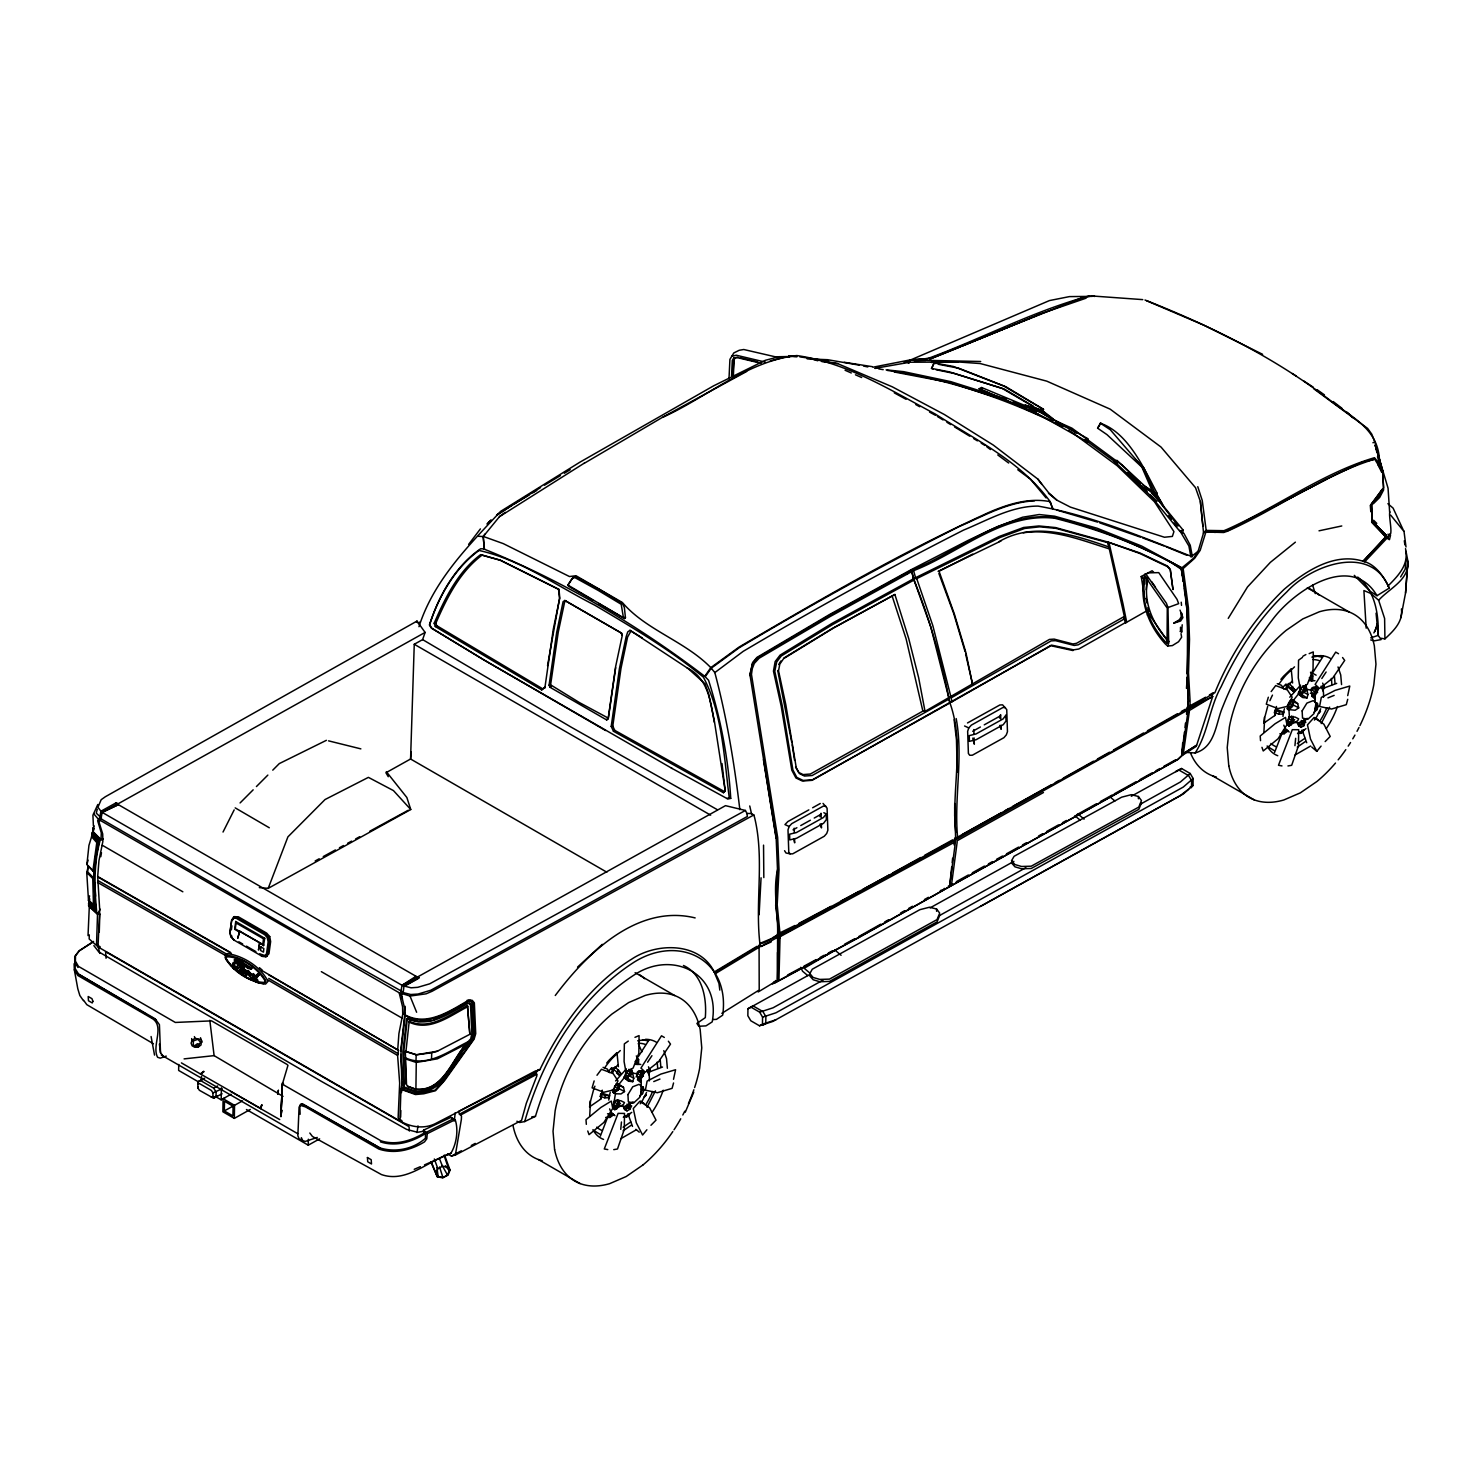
<?xml version="1.0" encoding="UTF-8"?>
<svg xmlns="http://www.w3.org/2000/svg" width="1482" height="1482" viewBox="0 0 1482 1482"><rect width="100%" height="100%" fill="white"/><g stroke="black" fill="none" stroke-linecap="round" stroke-linejoin="round"><path stroke-width="1.5" d="M954.667 816.286L954.723 803.559M93.866 945.59L98.701 951.833L320.946 1081.119L406.679 1129.432L417.609 1132.285L423.055 1131.34L425.464 1133.582L425.445 1138.213C413.571 1149.124 395.249 1152.811 379.781 1147.846L301.976 1104.071M1195.974 746.539L1182.766 755.06L1181.876 754.357L1187.86 712.268L1187.415 707.192L1205.644 697.225M954.482 838.849L1124.653 744.557L1188.453 708.34L1187.415 707.192L1186.934 710.526L1189.342 711.453L1183.321 753.856L1181.876 754.357L1182.673 742.982M1372.443 521.034L1388.06 537.614L1389.708 533.965M87.883 868.044L86.734 872.416L92.755 878.53L93.866 878.196L93.922 871.787L86.901 864.543L88.939 845.407L94.051 828.697M605.601 730.533L483.966 659.972L431.262 627.998L429.41 624.996C438.45 597.116 454.659 568.069 479.019 550.452C520.497 559.622 557.121 586.131 594.782 605.193C632.166 627.294 669.79 649.524 703.394 677.163C722.438 713.305 724.142 758.08 729.274 797.927L726.847 798.465M672.161 768.491L484.762 660.416L431.836 628.312L429.632 624.737C438.524 596.246 455.289 566.143 480.594 548.785L484.373 548.859L483.206 536.41L485.281 533.798M222.041 1093.79L213.538 1098.199L199.385 1090.289L197.773 1087.825L198.106 1081.693L204.108 1078.377M211.296 1097.143L212.908 1096.55L212.963 1092.901L211.389 1090.456L199.477 1083.583L197.81 1084.157M405.179 1006.315L405.105 1015.448C426.909 1027.86 449.454 1011.817 468.053 1001.387L471.443 1001.35L473.406 1003.573L474.611 1033.769L473.388 1039.345L443.377 1081.138L434.967 1090.196L415.571 1093.92L415.59 1092.253L403.864 1088.084L402.863 1051.627L406.587 1018.838L418.054 1021.561L432.003 1020.45M406.031 1084.176L405.142 1057.685C427.001 1068.226 449.009 1050.905 467.793 1041.939L466.978 1043.661C451.899 1059.76 443.322 1092.253 415.905 1089.363L416.275 1062.464L405.623 1058.963L405.271 1051.331L416.701 1054.739L437.672 1051.146M616.994 1052.628L618.383 1066.669M762.748 1025.211L765.768 1023.636L765.861 1016.615L762.934 1011.595L753.134 1005.945L747.947 1008.723L747.854 1015.744L750.8 1020.765L759.488 1025.785L772.844 1021.431L1180.191 795.649L1188.471 789.276M402.511 1081.249L400.937 1089.326L400.01 1118.539L401.437 1121.744C411.755 1127.32 424.297 1128.988 435.097 1123.745L539.93 1069.633C560.789 1026.192 590.132 984.826 631.684 959.15C656.785 942.274 700.375 941.867 714.546 972.618L760.099 945.312C754.746 902.797 764.768 859.634 754.579 817.453L753.801 814.952L751.355 813.544L747.002 813.451M759.488 1025.785L762.47 1024.173L762.563 1017.152L759.673 1012.169L750.985 1007.149L747.947 1008.723M1191.509 787.683L1191.602 780.681L1188.657 775.66L1178.857 769.992L1175.819 771.585L1181.543 768.491L1190.231 773.511L1193.121 778.495L1193.029 785.516L1183.21 794.056L980.491 906.41M1291.193 668.938L1292.582 682.98M1376.074 613.159L1378.186 635.389L1381.131 639.594L1374.425 640.817L1370.739 639.946M1050.349 502.268L1052.702 508.863L1050.164 501.657C1021.45 461.902 975.749 439.821 935.327 414.071C891.182 390.581 847.204 362.682 796.816 355.55C747.169 361.089 707.173 397.176 662.936 417.22M88.031 935.624L89.494 902.186M178.748 1064.465L178.637 1070.43L198.569 1081.934M201.459 1080.359L201.533 1076.34M215.242 1096.402L221.207 1099.848L221.411 1087.788M231.062 1094.253L223.097 1098.718L222.874 1111.778L234.323 1118.391L250.273 1109.462M234.323 1118.391L234.545 1105.331L242.511 1100.867M246.438 1109.536L308.256 1145.178L308.349 1139.213M224.319 1110.926L224.486 1101.274L233.1 1106.239L232.915 1115.89L224.319 1110.926L234.304 1105.442M636.315 1055.925L638.612 1059.63L638.52 1064.317L637.093 1064.335L635.148 1061.316M1188.453 708.34L1187.249 677.015L1186.471 688.389M1188.453 707.433L1189.935 707.507L1190.065 700.782L1188.508 672.921L1189.509 639.446L1188.416 607.713L1183.155 568.588L1141.622 546.043L1096.921 528.166L1054.61 516.199L1039.178 514.532L1022.599 517.218L997.256 526.684L967.913 540.504L911.486 569.514L829.512 614.53L756.857 657.452L752.615 662.602L749.725 675.514M1310.514 672.235L1312.811 675.94L1312.719 680.627L1311.292 680.646L1309.347 677.626M777.531 869.656C772.548 892.127 778.661 914.431 777.513 936.698L778.476 938.106L777.568 979.176L777.531 952.352M777.476 980.306L777.605 933.993L794.926 925.509M89.291 934.864L89.179 938.977L97.997 946.757L100.091 946.553L99.553 947.813L399.603 1120.837L401.844 1120.54L401.437 1121.744M99.553 947.813L98.09 944.627L99.72 910.152L97.682 876.51L98.961 860.616L102.869 841.387L102.703 833.94L98.924 821.769L101.498 818.12L96.293 813.155L97.293 809.098M399.603 1120.837L398.139 1117.65L399.677 1083.12L397.602 1055.425L398.51 1050.349L262.147 970.691M431.54 1059.222L431.707 1052.776L437.171 1051.294L469.85 1034.306L467.423 1005.556C450.046 1014.41 429.836 1030.712 409.236 1021.191L405.957 1051.238M957.65 837.96C953.797 798.131 963.559 758.265 956.186 718.566M1187.026 673.791C1188.731 639.261 1188.583 604.341 1181.487 570.366M99.257 932.03L99.831 914.116L96.812 913.153L88.531 905.335L89.772 898.852M93.199 827.419L92.921 831.476L101.017 839.553L103.166 839.164L101.017 839.553L101.295 832.865L97.627 820.676L99.72 817.675L100.924 811.228L97.942 807.227L101.184 799.687L105.315 796.76L416.998 621.088L425.093 632.425L422.629 639.613L414.256 644.262L410.57 759.006L385.931 772.77L388.284 776.716M400.64 1117.224L400.844 1110.5M401.418 1092.586L402.252 1088.066L401.918 1089.103L415.571 1093.92M415.979 1061.242L416.201 1054.832L405.271 1051.331M75.323 962.744L75.119 968.543L78.657 974.193L146.403 1014.225M913.931 579.795C929.844 619.457 941.57 660.602 949.777 702.524L812.043 780.329L802.392 781.051L795.927 777.976L791.833 770.251L781.181 706.08L773.456 671.124L775.16 661.546L780.069 655.137L831.735 623.533L913.523 578.795L911.523 570.144C957.705 552.415 1001.721 511.012 1054.147 517.385C1099.385 528 1142.585 546.654 1183.155 568.588L1194.677 558.251L1200.179 550.359L1205.903 531.982L1223.669 532.501L1227.429 531.223C1277.095 508.956 1322.741 475.166 1374.666 459.161L1382.576 471.795L1383.614 487.745L1379.334 495.822L1372.054 503.528L1372.165 522.664L1385.985 537.244L1363.107 561.215C1375.537 564.197 1384.058 576.776 1389.208 588.132L1377 595.69L1369.961 591.151L1354.27 575.349M466.997 1003.351L469.405 1003.462L470.498 1005.074L471.85 1033.306L470.72 1038.882C453.455 1055.851 445.526 1093.29 415.516 1091.067L415.59 1089.103L407.383 1086.195L415.905 1089.363M1299.01 726.199L1297.806 722.549L1299.01 726.199L1301.252 727.162L1303.993 725.643L1305.994 718.659L1307.624 718.492L1298.288 722.975L1292.026 721.993L1287.599 724.476L1288.71 725.791L1297.602 720.789L1298.658 718.844L1295.083 717.066L1288.729 716.788M535.762 1070.801L458.605 1111.389L459.439 1114.205L535.91 1073.394L536.947 1075.691L526.314 1103.275L521.571 1120.373L455.363 1155.052L451.436 1156.053L447.49 1154.033M979.139 388.747L1036.585 413.274L1087.584 441.969L1087.714 438.616L1039.716 411.7L981.603 387.524L979.139 388.747L1039.364 414.867M282.284 1084.472L280.932 1116.743L282.432 1082.916L280.95 1114.76L282.265 1110.37M733.294 377.28L734.127 359.626L735.35 357.662L738.129 357.292M778.439 928.788L775.679 905.595L777.531 870.527L776.142 837.534L749.985 674.958L752.652 663.065L757.246 658.027L829.179 615.549L911.523 570.144L913.56 570.681C959.317 553.008 1002.925 511.994 1054.888 518.292C1098.829 529.5 1142.085 545.32 1181.284 568.328L1193.566 558.288L1198.141 551.248L1203.551 532.872L1200.364 501.49L1195.529 487.708L1161.017 447.045L1110.148 409.143L1046.774 381.152L980.232 363.553L958.428 361.978L909.8 362.238L875.269 368.296M728.996 378.762L729.922 359.385L733.831 352.92L739.24 350.271L743.779 349.511L779.551 357.792M731.534 376.113L732.293 360.404L733.664 358.144L736.943 357.551L761.118 363.275M732.793 377.947L733.886 357.403M759.099 914.764L761.063 877.789M641.169 1089.437L641.243 1081.471L639.983 1078.451L642.336 1072.579L641.113 1070.819L638.853 1071.153C632.962 1072.227 642.91 1088.14 640.817 1079.415L644.114 1073.042L641.113 1070.819M1315.238 700.912L1314.182 694.762L1316.535 688.889L1315.312 687.129L1313.033 687.463C1307.161 688.537 1317.109 704.45 1315.016 695.725L1318.313 689.352L1315.312 687.129M1183.044 530.019L1182.821 533.298L1179.82 531.278L1150.347 495.525L1113.908 461.013L1116.983 460.365L1154.015 494.636L1183.044 530.019L1179.82 531.278M92.977 828.067L92.681 832.18L100.331 839.701L102.258 839.479M455.252 1112.723L454.233 1121.04M1381.15 638.279L1384.929 638.89C1393.451 630.924 1403.176 621.847 1401.435 608.954M242.029 962.596L237.064 959.928L235.564 961.503L238.343 962.8L236.027 963.856L234.156 959.799L238.398 960.392L251.384 969.172L247.883 968.413L242.566 964.226L240.529 965.653L243.067 966.616L243.53 969.432L241.529 970.803L242.474 972.396L245.03 970.432L242.696 969.209L242.64 971.525L244.104 971.488L244.4 966.616L242.678 965.282M400.992 1050.96L405.105 1015.448M1146.308 589.799L1147.105 578.906M1180.061 631.406L1181.673 632.036L1182.21 624.774M1400.823 617.772L1405.547 593.004L1407.9 561.233L1405.51 548.673M397.732 1049.534L398.917 1033.584L402.733 1014.299L402.585 1006.852L399.177 992.755L99.22 819.787M1405.547 593.004L1407.9 561.233C1409.475 580.092 1389.208 588.354 1378.649 600.284L1384.614 618.476L1384.929 638.89M92.903 870.712L96.793 842.628L91.643 836.793L92.106 832.476M423.055 1131.34L423.704 1130.099L427.242 1133.674L426.816 1138.769L424.5 1141.881C410.885 1150.254 394.416 1154.274 378.873 1149.069L305.477 1106.906L300.29 1105.35L299.068 1107.11L297.863 1135.842L299.123 1138.898L301.772 1139.751M94.626 872.917L95.608 861.672M402.437 998.924L401.289 994.83L403.234 992.125L319.871 945.405L100.998 818.824L102.165 812.358L115.948 804.689L118.356 804.652L415.997 976.286L417.442 979.046L404.253 986.308L402.03 985.289L102.165 812.358L118.356 804.652L102.165 812.358M400.881 991.754L402.03 985.289L415.997 976.286L417.442 979.046L419.128 977.638L418.146 976.657L725.495 805.652L745.39 810.45L746.52 812.599L747.447 816.434L430.762 990.254L418.017 994.052L410.773 994.515L402.882 992.495L401.085 993.514L404.456 1007.686L404.178 1014.373C426.464 1027.248 449.509 1011.169 468.516 1000.313L472.202 1000.313L474.351 1002.832L475.722 1033.676L474.147 1039.067L444.804 1080.322L435.541 1090.696L423.833 1093.772L415.516 1094.531L400.937 1089.326L402.252 1088.066M620.736 1129.358L621.458 1122.004M1294.935 745.668L1295.657 738.314M411.255 752.115L410.57 759.006L606.823 872.194M1406.177 559.474L1405.195 569.199L1400.62 576.924M589.669 1106.517L590.262 1100.922M1263.868 722.827L1264.442 717.232M951.685 867.1L949.795 884.902L955.408 842.109L954.927 837.978M952.166 862.654L952.63 858.208M954.056 844.851L954.538 840.405L1186.934 710.526M1184.451 732.034L1181.876 754.357L1196.659 745.205L1212.721 696.429L1187.026 709.711L1186.508 714.176M1184.97 727.569L1185.489 723.105M544.839 688.111L553.268 629.313L559.788 597.95L558.992 589.466L499.953 560.011L480.631 554.639C458.142 571.478 445.082 597.95 434.189 623.237L435.319 626.553L541.708 689.89L545.154 687.074L541.708 689.89M239.676 931.122L237.805 938.106L239.676 931.122L262.499 944.312M611.214 726.402L619.439 668.53L626.089 636.945L627.72 631.943L629.98 630.313L688.056 668.512L704.876 683.665L708.655 694.039L714.435 721.438L725.235 791.055L723.42 792.703L613.455 731.256L611.214 726.402L612.788 726.087L620.995 668.363L627.59 637.056L630.999 630.98L642.169 637.853M615.66 667.697L608.361 718.159L606.731 719.974L550.044 687.296L549.081 685.166L556.695 632.351L563.104 601.673L564.827 600.469L621.625 633.203L622.366 635.352M608.083 719.178L615.678 666.363L622.199 635.741L621.143 632.944M608.361 718.159L579.462 702.598L550.6 684.851L558.251 632.184L564.623 602.062L565.939 601.081L621.625 633.203M1141.473 802.873L1138.787 809.357L1031.25 868.471L1021.58 868.767L1014.966 866.84L1011.558 862.969L1011.965 860.69M238.602 931.585L234.693 929.27L235.731 921.471L264.722 938.273L263.518 938.791L236.064 922.971L235.731 921.471M259.461 943.608L258.479 950.036L259.813 942.737L259.461 943.608L263.833 945.108L235.268 928.918L236.064 922.971M262.722 944.756L263.518 938.791M263.463 945.868L264.722 938.273M401.289 994.83L403.234 992.125L403.993 986.012L419.128 977.638L415.905 977.657L402.03 985.289M951.481 885.087L957.187 841.98M231.377 929.862L231.933 925.824M671.365 768.047L727.866 799.02L730.737 798.372C728.366 758.932 720.604 718.214 708.544 680.238L704.784 676.329C637.334 624.867 563.104 580.87 484.318 549.192L484.373 548.859M455.363 1155.052L461.365 1119.447L461.513 1115.983L459.439 1114.205M407.346 1018.616L403.845 1051.22L403.864 1088.084M939.718 915.394L937.05 921.878L829.512 981.399L819.824 981.751L813.173 979.75L809.802 975.971M416.998 1132.6L417.998 1125.875M547.543 665.714L559.511 598.543L558.51 589.114M725.235 791.055L721.993 763.563M1188.805 707.284L1189.342 711.453M614.697 1092.753L618.92 1088.548L619.402 1085.584L618.198 1083.768L623.514 1087.38L624.496 1091.567L620.977 1093.938L615.438 1093.753L612.788 1092.049L615.438 1093.753L613.159 1107.536L614.511 1109.481L623.403 1104.479L624.478 1102.534L620.884 1100.756L614.53 1100.478M1293.545 700.189L1297.713 703.691L1298.695 707.877L1295.175 710.248L1287.784 709.489L1286.987 708.359L1288.877 709.063L1291.341 707.674L1293.119 704.858L1293.601 701.894L1292.378 700.078L1290.118 700.412L1293.545 700.189L1298.621 693.761L1301.678 687.555L1300.436 687.111M1203.384 533.057L1206.181 530.408L1223.91 530.686L1227.485 529.204C1276.762 507.252 1323.018 472.851 1374.499 457.697L1378.853 463.051L1382.539 470.498L1381.539 471.869L1377.815 464.496M100.795 856.707L101.48 852.687M1187.804 705.062L1188.583 700.801M604.804 1097.81L605.23 1095.494L600.729 1093.994L600.266 1096.495L604.804 1097.81L609.176 1097.754L609.565 1095.735L602.34 1093.271L600.729 1093.994M1279.003 714.12L1279.429 711.805L1274.928 710.304L1274.446 712.805L1279.003 714.12L1283.375 714.065L1283.745 712.045L1276.539 709.582L1274.928 710.304M673.513 1079.304L675.588 1069.726L660.879 1074.079L647.115 1081.1L645.392 1090.178L657.378 1092.716L672.087 1088.362L673.55 1082.972M1347.712 695.614L1349.787 686.036L1335.078 690.39L1321.314 697.411L1319.591 706.488L1331.558 709.026L1346.286 704.672L1347.731 699.282M600.525 1099.311L602.248 1090.178M1274.724 715.621L1276.447 706.488M242.678 967.876L243.678 966.746L242.085 965.523L236.398 969.154L233.6 967.042L232.526 963.708L233.563 962.3L234.971 962.8L234.1 965.356L236.675 967.042L241.307 963.596L236.712 960.429L238.806 962.985L235.286 962.17L234.86 959.299L236.712 958.854L252.199 968.431L248.587 967.931L243.511 963.745L241.288 965.023L242.363 966.005M95.997 857.17L99.275 840.961L93.422 834.366M100.331 839.701C93.514 863.654 94.44 888.644 96.812 913.153M1314.775 687.889L1316.201 690.038L1315.571 692.983L1311.774 695.54L1315.571 692.983L1314.775 687.889L1311.866 689.519L1315.571 692.983L1310.347 693.335M646.893 1129.784L642.595 1135.027L636.297 1122.763L633.277 1108.555L639.816 1101.256L649.653 1107.851L656.007 1120.133L650.95 1125.264M1321.092 746.094L1316.794 751.337L1311.755 747.021M617.605 1084.509L619.031 1086.658L618.365 1089.641L614.567 1092.141L613.122 1089.974L618.365 1089.641L617.605 1084.509L614.641 1086.158L613.585 1093.179M618.828 1102.219L617.309 1106.035L614.382 1107.665L612.955 1105.498L614.474 1101.645L617.383 1100.014L618.828 1102.219L617.309 1106.035M624.756 1075.784L629.98 1075.432L629.22 1070.3L630.665 1072.468L629.98 1075.432L626.182 1077.933L624.756 1075.784L626.275 1071.968L629.98 1075.432L626.182 1077.933M641.15 1092.234L641.836 1089.27M1203.551 532.872L1206.181 530.408L1202.254 500.508L1197.771 486.689M1293.23 702.968L1292.563 705.951L1288.766 708.452L1287.321 706.284L1288.84 702.468L1291.804 700.819L1293.23 702.968L1291.711 706.784M1293.026 718.529L1291.489 722.345L1288.58 723.976L1287.154 721.808L1288.673 717.955L1291.582 716.325L1293.026 718.529L1291.489 722.345M1298.936 692.094L1304.179 691.742L1303.419 686.611L1304.845 688.778L1304.179 691.742L1300.381 694.243L1298.936 692.094L1300.455 688.278L1304.179 691.742L1300.381 694.243M1302.9 723.587L1304.419 719.77L1302.9 723.587L1299.936 725.235L1298.51 723.086L1303.734 722.734L1301.252 720.437M1315.349 708.544L1316.035 705.58M88.457 903.594L95.626 910.318L96.311 909.374L89.717 903.186L89.605 901.112L94.589 905.817L88.494 900.556L89.587 895.85M626.238 1070.801L627.497 1071.245L624.422 1077.451L619.346 1083.879L615.919 1084.102M1390.542 535.298L1389.449 539.67L1386.948 538.225L1364.737 561.808C1335.504 551.36 1305.549 570.959 1284.134 589.336C1253.994 618.272 1230.69 654.044 1214.907 692.65L1189.935 707.507M770.473 939.051L760.322 943.219L760.729 946.572L954.538 840.405L954.834 842.054L778.05 937.773L780.014 937.958L778.958 979.472L758.154 991.977M197.773 1087.825L198.032 1086.788M1267.703 706.358L1264.702 717.603L1263.905 732.145M86.901 864.543L88.068 860.134M1145.438 577.017C1139.917 600.988 1149.31 623.959 1165.334 641.743L1167.038 643.244L1169.02 641.521L1167.594 640.261C1152.144 622.977 1142.603 600.951 1147.976 577.647L1145.438 577.017L1167.279 608.194L1167.038 643.244M632.758 1081.693L633.777 1078.248L632.036 1070.43L628.701 1069.411L630.517 1070.208L630.962 1072.764L627.423 1078.136L625.2 1078.544L623.978 1076.692L628.701 1081.193L632.758 1081.693L627.423 1078.136M1306.957 698.003L1307.958 694.558L1306.216 686.74L1302.9 685.721L1304.697 686.518L1305.16 689.074L1301.622 694.447L1299.399 694.854L1298.176 693.002L1302.9 697.503L1306.957 698.003L1301.622 694.447M93.607 941.422L79.583 950.499L75.508 955.779L75.397 961.114L78.453 966.375L175.321 1022.45L211.556 1020.876L286.934 1064.354L287.953 1065.354L282.969 1082.138L283.673 1084.935L380.911 1140.788C396.12 1145.79 411.885 1140.529 425.019 1132.526M1374.926 631.499L1377.186 623.885M1167.668 646.022L1168.705 643.373L1167.983 607.564L1178.672 603.656L1177.041 599.358L1158.757 572.626L1149.087 572.849L1144.715 574.405C1138.787 599.895 1148.124 625.108 1165.445 644.077L1167.668 646.022L1172.373 645.596L1178.561 641.743L1181.636 637.204L1181.024 633.648M100.146 909.207L97.516 914.338L96.571 943.552L97.997 946.757M906.558 574.108L911.523 570.144L913.171 577.684L915.58 577.702L999.164 536.503L1023.599 527.481L1038.919 525.962L1055.462 527.555L1107.776 542.023L1125.764 622.773L1145.586 611.529M247.068 973.137L247.364 971.34L245.512 972.359M248.031 972.192C242.196 976.101 247.92 977.249 247.346 973.026M93.403 825.882L92.921 815.248L97.812 804.504M819.898 816.675L821.009 813.266L821.158 817.453M999.498 718.085L1000.628 714.676L1000.776 718.863M237.509 969.265C228.561 970.877 234.656 957.316 233.767 966.523C240.584 968.543 234.526 963.041 240.936 963.911M201.089 1074.061L203.923 1071.56L200.459 1073.968L181.434 1062.89M600.358 1136.12L607.49 1117.632M825.77 806.134L823.251 806.152L791.684 823.696L789.146 826.511L787.998 829.864L788.776 852.002L790.091 853.854L792.703 853.836L824.27 836.256L826.715 833.477L827.864 830.235L827.086 808.153L823.029 803.411M1005.426 707.562L1002.906 707.525L971.34 725.124L968.802 727.94L967.653 731.293L968.394 753.449L969.691 755.264L972.359 755.209L1003.925 737.684L1006.315 734.887L1007.464 731.7L1006.741 709.582L1002.592 704.839L999.868 704.969L967.505 722.957M1274.557 752.43L1282.578 731.941M516.885 1121.244L519.737 1122.504L524.721 1121.559C542.468 1058.796 578.499 997.868 634.259 962.059C679.275 933.993 730.422 959.725 722.697 1015.17L716.436 1019.375L712.823 1019.56M1211.961 695.836L1213.128 692.742L1209.386 694.984M202.071 1042.198L201.07 1039.549L194.939 1038.326L192.141 1040.29L191.085 1043.143L192.104 1045.81L194.809 1047.292L198.255 1046.977L200.996 1045.032L201.533 1040.42M268.205 888.348L287.916 836.867L325.04 799.539L368.407 777.365L393.452 790.591L410.755 809.524L268.205 888.348L259.331 887.607M203.627 1071.282L200.459 1073.968L260.443 1108.295L261.814 1104.831L260.702 1108.703L279.728 1119.577M416.535 622.31L416.998 621.088M643.244 1087.14L641.725 1086.936L640.891 1092.642L642.54 1093.605L643.929 1090.141L643.244 1087.14L640.946 1086.158M1317.442 703.45L1315.923 703.246L1315.09 708.952L1316.738 709.915L1318.128 706.451L1317.442 703.45L1315.145 702.468M524.721 1121.559L535.465 1116.335C552.026 1060.427 584.797 1006.723 634.574 974.693C673.05 949.573 721.067 973.73 712.212 1021.876L705.951 1025.877L698.763 1026.266L696.91 1023.414L705.302 1017.634C706.895 998.498 702.727 974.23 683.443 965.486M1314.682 693.909L1316.201 690.038M617.512 1090.474L619.031 1086.658M629.128 1076.284L630.665 1072.468M636.149 1077.025L637.668 1073.209L640.576 1071.579L642.002 1073.728L641.373 1076.673L637.575 1079.229L641.373 1076.673L640.576 1071.579M628.701 1107.276L630.221 1103.46L628.701 1107.276L625.737 1108.925L624.311 1106.776L629.535 1106.424L629.035 1103.016M1303.326 692.594L1304.845 688.778M447.249 1167.131L442.488 1166.26L437.857 1168.705L436.116 1172.984L438.153 1176.597L442.914 1177.505L447.508 1175.041L449.305 1170.799L444.026 1155.33M907.614 362.497L908.855 362.942L910.67 360.015L930.9 358.199L1081.897 297.789L1091.919 295.955L1142.752 299.623M444.619 1155.256L450.065 1170.169L448.027 1175.115L442.766 1177.819L437.338 1176.856L430.854 1161.981M614.511 1109.481L613.4 1108.166L617.827 1105.683L618.754 1099.922M1292.026 721.993L1292.952 716.232M1043.532 409.384L1042.606 411.607L1040.716 410.922L1002.184 388.395L949.703 371.945L931.474 368.388L934.142 362.923L953.389 366.462L1003.61 385.968L1043.532 409.384L1005.87 386.728L958.835 368.24L938.347 364.294M685.258 1112.222L693.761 1092.178M931.845 368.296L934.142 362.923M655.452 1090.863L647.004 1107.276M1329.65 707.173L1321.203 723.587M239.047 970.691L242.288 967.765L239.047 970.691L242.992 974.063L244.808 973.266L242.548 972.97M542.431 688.667L436.671 625.626L435.838 623.218C446.675 598.135 459.735 571.904 482.002 555.157L500.471 560.344L558.992 589.466M418.961 626.701C433.8 580.333 468.423 545.765 500.583 511.401L579.795 462.254L713.509 385.894L765.286 360.311L779.05 356.717L795.408 356.402M1040.716 410.922L1041.679 408.773M94.255 825.974L92.217 833.903L98.609 841.239L95.274 857.67L93.903 873.472L95.626 910.318M648.56 1073.079L650.098 1069.763L648.894 1074.709L646.912 1069.8M1322.759 689.389L1324.297 686.073L1323.093 691.02L1321.11 686.11M1373.87 632.925L1377.426 625.404M723.42 792.703L725.383 790.184M417.239 978.509L418.146 976.657M223.022 832.05L234.175 809.894M646.523 1092.512L642.632 1100.2A28.529 16.45 -60 0 1 640.224 1103.775M1107.776 542.023L1139.862 553.49L1167.649 566.735L1170.335 569.829L1172.984 589.577L1170.206 569.236L1167.39 566.013L1139.917 552.953L1107.776 542.023L1109.184 547.043L1108.406 548.599C1080.934 539.985 1052.516 528.555 1023.228 532.779M1387.893 503.676L1393.117 508.141L1403.843 531.297L1390.709 515.162M1320.703 708.822L1316.831 716.51A28.547 16.45 -60 0 1 1314.423 720.085M535.91 1073.394L537.781 1069.726L539.93 1069.633M1382.039 489.319C1371.461 505.547 1362.736 514.606 1381.483 490.635M606.731 719.974L607.398 718.659M1153.793 494.618L1154.849 492.617L1142.307 466.923L1110.296 429.743L1100.348 423.204L1097.606 428.187L1106.961 434.615L1141.862 467.089L1153.793 494.618L1156.182 495.433L1157.238 493.45C1144.085 468.738 1128.469 432.911 1100.348 423.204M567.921 585.094L572.089 578.684L574.794 577.535L598.228 590.429L621.217 604.304L623.44 617.79L567.921 585.094L572.756 577.758L575.831 576.535L599.488 589.466L622.514 603.47L624.367 607.509L625.441 617.679L624.552 618.568L598.691 603.47M1100.978 423.148L1097.606 428.187M629.794 1109.333L631.665 1105.943L630.146 1105.276L625.812 1109.573L624.015 1108.758L623.607 1106.239L624.811 1109.888L627.053 1110.852L629.794 1109.333L628.275 1108.184M261.814 1104.831L260.702 1108.703L230.581 1091.382M638.334 1056.629L649.023 1039.919M1312.533 672.939L1323.222 656.23M626.553 1117.187L629.869 1113.482L628.405 1116.168L623.329 1117.224L625.293 1116.168M1300.751 733.497L1304.067 729.792L1302.585 732.478L1297.528 733.534L1299.492 732.478M778.717 664.529L780.866 660.991M1228.245 618.365L1247.492 586.965L1270.37 562.345L1295.379 542.153M615.586 1080.915L626.367 1068.911M1289.785 697.225L1300.566 685.221M233.674 916.932L231.6 920.211L229.932 932.326L230.821 936.568L233.971 940.07L262.295 956.409L265.926 956.816L268.964 953.723L270.632 941.607L269.724 936.568L266.667 933.123L238.324 916.784L233.674 916.932L237.157 917.228L265.5 933.567L268.501 937.032L269.483 942.052L267.797 954.167L265.926 956.816M232.767 919.766L234.878 916.469M1298.213 725.068L1300.01 725.884L1304.345 721.586L1305.864 722.271M647.615 1062.205L651.932 1055.703M1321.814 678.515L1326.131 672.013M424.482 1164.908L450.88 1153.311C456.567 1143.937 458.605 1129.821 455.178 1119.688L450.954 1117.354L423.704 1130.099M256.108 976.23L248.772 973.433L250.328 975.508L253.348 973.6L256.034 976.249L257.738 974.007L259.109 974.786L255.756 979.028L257.942 980.25L256.442 981.603L251.959 979.232L248.179 974.582M100.998 818.824L99.553 820.824L99.794 818.972L97.923 818.675L93.57 813.581M1373.295 503.787L1379.668 497.47L1383.595 489.986L1382.817 472.054L1375.259 445.267L1376.722 451.714M1193.121 778.495L1183.303 787.053L775.938 1012.799L762.563 1017.152M704.784 676.329L710.804 667.641L738.981 647.134C820.954 598.987 903.464 551.137 990.124 511.864C1009.057 503.843 1029.471 497.563 1050.164 501.657L1050.33 503.009M445.23 1076.525L449.139 1071.097M456.956 1060.26L460.865 1054.851M464.774 1049.423L469.979 1042.198M467.793 1041.939C452.177 1058.222 443.674 1091.975 415.59 1089.103M1190.231 773.511L1180.376 782.014L1140.232 804.281M255.404 976.712L257.738 974.007M705.451 676.348L711.341 668.123L739.203 647.745C811.21 604.73 884.569 564.012 959.539 526.388C983.696 516.014 1007.575 502.065 1034.436 500.86M245.345 971.155C251.143 968.709 248.865 975.378 251.143 974.137C251.255 972.192 241.177 968.061 246.049 970.654M796.538 355.921L796.89 356.866L788.72 355.68L789.202 356.903M826.215 813.877L823.473 817.471L796.353 832.588L789.591 834.199L789.776 839.905L796.538 838.293L823.622 823.214L826.363 819.546L826.215 813.877L823.844 812.71M468.608 544.413L480.409 528.889M418.35 623.57L419.443 622.144M639.502 1079.878L642.169 1076.451M1313.7 696.188L1316.349 692.761M1186.6 752.448L1195.159 752.967C1208.089 733.182 1209.405 707.34 1221.242 686.518C1237.451 651.524 1258.7 618.587 1286.802 591.929C1311.348 564.716 1371.406 543.134 1389.208 588.132M252.977 978.954C263.518 979.602 251.014 983.363 259.109 974.786M555.268 995.496C587.02 953.13 637.445 903.779 695.151 917.914M614.993 1109.833L620.476 1103.256M1289.192 726.143L1294.675 719.567M117.745 803.429L116.041 802.855L115.8 805.097L425.093 632.425M242.27 967.783L240.603 966.746L236.805 969.747M614.734 1086.973L617.049 1084.287M1291.23 700.597L1287.562 706.747L1287.784 709.489M93.477 905.224L92.755 878.53M611.306 1072.227L617.809 1064.947M1285.505 688.537L1292.008 681.257M1287.691 686.907L1289.136 683.443L1287.691 686.907L1293.73 691.649L1295.212 690.038L1289.136 683.443M1387.837 586.168C1397.044 576.868 1408.585 565.568 1405.714 551.137M618.513 1070.226L621.014 1073.728L619.532 1075.339L616.845 1072.042L618.513 1070.226L614.937 1067.133L613.492 1070.597L614.937 1067.133M1293.73 691.649L1291.044 688.352L1292.712 686.537M1389.653 512.327L1388.06 488.208L1375.259 445.267M1363.014 561.4L1385.8 536.614L1371.591 521.923M608.472 1071.171L611.436 1068.114L615.086 1067.837M1282.671 687.481L1285.635 684.425L1289.284 684.147M940.348 890.589L946.331 888.496L1177.875 759.506L1181.784 755.487M240.084 802.948L253.163 789.832M256.423 786.553L267.853 775.086M272.762 770.158L279.283 763.601L326.392 740.315M244.104 973.748L246.216 971.877M486.93 523.98L490.801 520.163M616.679 1052.868L609.435 1059.852A48.832 28.158 -60 0 0 606.712 1063.057M620.31 1050.553L612.029 1058.518A55.612 32.067 -60 0 0 604.526 1068.077M1290.878 669.179L1283.616 676.163A48.832 28.158 -60 0 0 1280.911 679.367M1294.508 666.863L1286.228 674.829A55.742 32.141 -60 0 0 1278.762 684.425M1198.141 551.248L1190.898 556.936L1188.897 546.006L1179.635 530.371M577.554 967.098L602.285 944.33M488.412 522.683L491.209 520.163M1187.86 711.416L1212.721 696.429M772.474 983.992L858.615 937.384L1178.227 759.099L1182.766 755.06M639.798 1096.032L642.54 1093.605M1313.997 712.342L1316.738 709.915M642.762 1071.097L640.002 1071.356L637.093 1073.839L630.962 1072.764M1316.961 687.407L1314.201 687.667L1311.274 690.149L1305.16 689.074M776.179 980.343L773.419 982.677L777.494 980.473M589.484 1106.906L601.21 1098.773M1263.683 723.216L1275.409 715.084M739.851 809.709C734.387 763.563 726.791 717.529 714.824 672.587L743.242 651.32C815.359 608.565 888.811 568.051 963.578 530.093C987.623 520.256 1011.372 505.992 1038.104 506.103C1091.419 515.514 1142.085 537.003 1192.362 556.769L1190.25 545.246L1183.84 533.224M908.855 362.942L910.67 360.015L980.695 361.497M499.397 516.718L584.408 463.069M613.455 731.256L614.715 730.33L724.05 791.369M505.232 512.346L499.712 516.366L483.206 536.577L478.408 536.262M550.044 687.296L551.36 686.333M497.118 515.106L511.753 505.436M605.693 1117.447L609.954 1117.428L613.733 1114.742L607.527 1113.779M1279.892 733.757L1284.134 733.738L1287.932 731.052L1283.468 730.107M496.6 514.976L540.578 487.559M628.294 1041.068L624.348 1043.865L624.089 1061.557L625.978 1072.079L633.129 1068.059L638.835 1053.294L639.075 1035.603L634.963 1037.326M1302.493 657.378L1298.547 660.175L1298.288 677.867L1300.177 688.389L1307.328 684.369L1313.033 669.605L1313.274 651.913L1309.162 653.636M253.348 975.841C249.291 978.583 256.905 978.954 253.348 975.841C251.014 978.824 257.294 977.898 254.219 975.434M1087.714 438.616L1085.065 440.487L1087.584 441.969M623.125 1127.228L630.721 1121.985M623.088 1130.84L631.388 1125.097M636.426 1129.71L620.791 1138.713M1297.324 743.538L1304.901 738.295M1297.287 747.15L1305.568 741.408M1310.625 746.02L1294.99 755.023M642.762 1165.111L626.164 1176.541L609.621 1183.673A105.481 60.836 -60 0 1 554.62 1149.569M250.532 976.582L250.291 975.878M435.319 626.553L436.671 625.626M409.495 1022.284L409.236 1021.191L409.495 1022.284C430.113 1031.88 450.38 1015.541 467.775 1006.686M614.567 1092.141L618.365 1089.641L614.641 1086.158M614.382 1107.665L618.142 1105.183L617.383 1100.014M625.737 1108.925L629.535 1106.424L627.071 1104.109M1288.766 708.452L1292.563 705.951L1291.804 700.819M1288.58 723.976L1292.341 721.493L1291.582 716.325M1299.936 725.235L1303.734 722.734M612.77 1113.834L608.843 1116.372L609.954 1117.428M1286.969 730.144L1283.042 732.682L1284.134 733.738M1183.321 753.856L1196.659 745.205M596.987 1075.265L601.47 1069.263L613.178 1073.653L617.994 1080.915L613.418 1089.974L603.767 1092.271L592.096 1087.862L594.152 1080.915M1271.167 691.575L1275.669 685.573L1287.376 689.964L1292.174 697.225L1287.617 706.284L1277.966 708.581L1266.295 704.172L1268.333 697.225M93.162 941.941L78.861 951.129L74.73 956.52L74.748 962.133L77.99 967.468M783.867 658.045L832.162 628.535L894.887 594.486L908.725 638.575L918.655 677.737L925.027 711.36L922.878 711.138L810.376 774.012L803.114 774.586L798.557 772.344L795.593 766.972M1180.024 610.121L1182.932 617.549L1180.598 621.032L1173.855 623.125L1179.394 619.772L1181.247 616.753L1180.987 613.344M772.215 937.995L777.42 934.864M544.524 485.188L560.344 475.648M564.309 473.258L570.237 469.683M760.099 945.312L759.025 945.127L759.08 947.276L714.972 973.878L718.974 983.437L719.807 990.087M513.439 504.38L528.907 495.118M532.779 492.802L536.651 490.486M714.194 972.025L757.061 946.294M721.845 1013.336L759.21 989.976L759.08 947.276M584.13 463.384L663.158 416.924L746.669 371.463M639.983 1078.451L637.482 1079.915L641.169 1082.582M955.779 832.254C951.166 789.054 965.134 744.575 949.777 702.524L951.963 701.82L951.166 697.874L1051.164 640.891L1055.517 640.669L1074.191 645.448L1078.155 644.837L1125.338 618.383M951.963 701.82L1051.423 645.096L1073.598 649.857L1078.766 649.023L1125.912 622.31M925.027 711.36L1049.423 639.427L1054.147 639.113L1072.857 643.966L1076.469 643.336L1123.615 616.864L1125.764 622.773L1126.635 621.903L1122.967 603.693L1109.11 543.116M1143.474 733.016L1113.501 749.966M1147.457 730.756L1177.356 713.768M1181.339 711.508L1185.341 709.248M858.838 936.513L880.716 924.194M884.68 921.952L888.663 919.711M900.593 912.986L904.557 910.745M908.54 908.503L912.504 906.262M924.435 899.555L928.417 897.314M1108.221 542.801L1055.962 528.352L1039.716 526.832L1024.673 528.463L1000.22 537.429L916.728 578.628L913.171 577.684L930.733 626.793L949.11 699.022L812.155 775.512L804.485 776.049L799.483 773.623L796.26 767.75L785.793 704.58L778.532 670.772L779.81 664.121L783.607 658.638L833.958 627.775L894.887 594.486M1051.275 784.83L1013.003 806.227M1055.295 782.589L1059.315 780.329M1063.316 778.087L1093.42 761.211M1097.44 758.951L1109.481 752.208M956.853 840.924L1043.476 792.518M1302.9 656.248L1305.883 654.562M1195.159 752.967C1215.74 747.076 1215.648 722.994 1222.817 706.618C1235.21 675.329 1252.216 645.874 1272.797 619.254C1294.379 590.447 1351.251 551.952 1377 595.69M750.985 1007.149L753.134 1005.945M1181.543 768.491L1131.303 796.26M808.82 809.876L787.85 821.584L784.96 824.585L789.146 826.511M812.636 807.764L820.268 803.503M962.578 834.366L1000.906 812.97M1004.944 810.728L1008.964 808.468M1038.567 835.996L1042.568 833.773M1046.551 831.55L1058.5 824.9M1062.483 822.677L1066.466 820.472M1076.432 814.915L1096.347 803.837M1100.329 801.614L1112.297 794.963M753.801 814.952L432.096 991.273L426.094 993.829L410.014 996.052L399.177 992.755M793.055 829.846L796.89 827.716M800.743 825.567L810.376 820.213M814.229 818.064L819.991 814.859M972.711 731.274L980.399 726.995M984.252 724.846L999.646 716.288M308.256 1145.178L319.649 1138.843M948.332 886.125L952.333 883.883M956.353 881.66L968.394 874.973M972.396 872.75L984.437 866.062M988.457 863.839L992.477 861.598M996.478 859.375L1002.499 856.04M1006.519 853.799L1018.56 847.111M1022.561 844.888L1026.581 842.665M1114.279 793.852L1136.083 781.755M1140.047 779.551L1151.959 772.937M1155.923 770.733L1159.887 768.528M1163.852 766.324L1175.763 759.729M750.133 1007.556L810.469 974.119M930.085 907.873L1013.892 861.357M823.195 980.01L773.03 1007.816L759.673 1012.169M939.569 915.524L1025.859 867.692M100.924 811.228L116.041 802.855L116.393 805.022M198.106 1081.693L204.627 1078.396M200.626 1080.619L213.686 1088.159L217.687 1085.936M222.115 1088.751L212.963 1092.901M213.538 1098.199L217.558 1095.995M745.39 810.45L429.687 983.826L417.739 987.327L411.088 987.809L403.993 986.012M888.941 875.047L863.08 889.256M892.905 872.861L920.711 857.504M924.675 855.299L952.481 839.942M911.467 571.756L830.105 616.549L759.154 658.212L754.301 663.417L752.282 668.66L751.467 674.384L777.661 837.478L779.013 869.693L777.198 904.798L780.051 934.327L777.605 933.993M221.207 1099.848L225.079 1097.699M914.635 579.703L832.847 624.441L781.273 655.989L776.716 661.898L774.79 671.327L782.311 706.062L792.907 769.992L796.816 777.402L803.114 780.44L812.507 779.754L949.906 702.968L949.11 699.022M315.166 860.968L319.223 858.763M323.261 856.559L335.395 849.946M339.452 847.741L343.491 845.537M347.548 843.332L351.586 841.128M355.643 838.923L359.681 836.719M369.796 831.217L408.254 810.265M787.664 974.971L799.872 968.394M803.929 966.19L816.137 959.595M820.194 957.391L824.27 955.205M828.345 953L832.402 950.796M844.61 944.201L854.781 938.717M775.03 982.881L859.727 937.087L944.349 889.645L944.312 888.348M1190.046 787.127L1193.029 785.516M460.735 1114.964L537.021 1074.154M780.051 934.327L955.649 839.09L954.704 807.505M798.946 923.36L831.013 906.317M841.035 900.982L859.06 891.386M451.436 1156.053L461.365 1150.792M471.276 1145.512L475.24 1143.4M465.052 1004.388L433.911 1019.912M1144.826 598.784L1141.214 576.517L1152.088 570.774L1153.644 572.108M1373.629 459.568L1362.143 462.18L1327.15 478.945L1227.337 530.778L1214.629 532.446M1327.15 478.945L1227.337 530.778M817.768 360.774L812.192 359.07L827.567 359.7L859.301 365.146M1182.228 567.847L1181.284 568.328L1183.173 581.481M466.978 1043.661L437.375 1058.833L416.275 1062.464M1324.908 687.704L1336.69 683.369M650.709 1071.393L662.51 1067.059M938.106 571.385L1000.998 540.967M972.711 554.138L939.032 571.237L954.427 614.233L965.875 652.488L972.581 684.499M426.557 1132.174L453.01 1118.966M427.242 1133.674L455.178 1119.688M1173.855 623.125L1179.987 620.106L1182.228 616.975L1181.839 613.289M425.464 1133.582C412.052 1141.9 395.898 1147.087 380.355 1141.825M1274.446 712.805L1276.021 712.045M600.266 1096.495L601.822 1095.735M450.88 1153.311C428.428 1160.554 406.661 1183.396 381.43 1174.559L312.424 1136.453L309.812 1133.026M771.159 941.978L760.729 946.572M1325.149 741.574L1330.206 736.443L1323.852 724.161L1314.015 717.566L1307.476 724.865L1310.496 739.073L1316.794 751.337M904.15 362.701L1049.46 300.568L1069.448 296.604L1092.345 296.363M1147.309 615.011L1149.828 613.937M414.238 1169.298L420.388 1166.667M1086.139 298.16L1040.735 313.776L962.633 345.936M977.527 339.804L1040.735 313.776M234.693 929.27L235.268 928.918M1372.925 442.748L1374.851 441.951L1371.758 434.152L1367.608 428.391L1313.886 388.877M1327.946 697.892L1334.152 695.373M653.747 1081.582L659.953 1079.063M975.434 340.638L929.696 359.144L960.577 346.769M99.275 840.961L98.312 839.961M268.501 937.032L269.724 936.568M775.846 1019.82L762.47 1024.173M998.998 541.671C1034.028 521.145 1074.024 534.983 1109.184 547.043M230.821 936.568L232.026 936.161M166.262 1056.11L160.26 1058.148L157.611 1057.296C151.257 1045.607 165.928 1025.285 150.96 1017.801L77.842 975.489L74.341 969.802L74.1 963.745M317.259 1137.435L305.255 1141.436L302.736 1140.566L301.346 1137.657M1370.757 637.853L1378.186 635.389C1378.89 614.789 1375.259 590.299 1357.679 577.072M1387.745 537.058L1372.869 522.09L1386.3 535.298M96.626 841.85L97.997 842.591L96.793 842.628L97.701 841.535L92.81 836.589M875.028 368.462L879.122 367.277M872.972 367.203L908.17 360.293L927.917 358.514C981.955 338.618 1033.565 310.905 1089.196 295.955M770.177 360.941L784.997 357.032M1319.017 530.815L1341.784 525.962M731.941 356.125L736.332 355.235L765.583 362.182M549.081 685.166L550.6 684.851M431.707 1052.776L416.201 1054.832M1388.393 538.17L1385.985 537.244M1287.951 765.953L1291.674 765.305L1298.491 745.705L1298.695 729.737L1292.304 729.681L1278.484 765.268L1281.986 765.916M613.752 1149.643L617.494 1148.995L624.293 1129.395L624.496 1113.427L618.105 1113.371L604.285 1148.958L607.787 1149.606M1311.885 657.119L1320.073 655.859M637.686 1040.809L645.874 1039.549M531.723 1116.909L535.465 1116.335M469.85 1034.306L467.423 1005.556M405.346 1014.262L404.178 1014.373L404.901 1013.169L400.955 1048.589L401.918 1089.103M184.083 1058.889L214.112 1055.629L283.043 1096.384M631.795 1102.349L633.425 1102.182L624.089 1106.665L617.827 1105.683M99.831 914.116L97.516 914.338L88.568 905.984M415.59 1092.253C446.212 1094.253 454.826 1056.703 472.147 1038.993L473.184 1033.732L471.924 1005.222L470.572 1003.407L467.904 1003.388C449.954 1012.836 428.668 1029.193 407.531 1018.282M1381.539 471.869L1382.576 471.795M760.322 943.219L763.767 942.96L778.532 935.086L778.458 927.973M1287.321 706.284L1292.563 705.951L1288.84 702.468M637.89 1076.914L641.373 1076.673L637.668 1073.209M1287.154 721.808L1292.341 721.493L1288.673 717.955M612.955 1105.498L618.142 1105.183L614.474 1101.645M469.405 1003.462L470.572 1003.407M914.246 360.848L925.768 360.422M949.777 702.524L1050.923 645.744L1073.005 650.561M240.844 970.988L239.751 970.21M931.4 362.497L958.428 361.978M434.189 623.237L435.838 623.218M1309.569 680.683L1314.979 680.72M635.37 1064.372L640.78 1064.409M467.126 1000.294L470.591 1000.313L472.554 1002.832L472.739 1007.167M1312.811 675.94L1311.162 675.94L1311.292 680.646M638.612 1059.63L636.964 1059.63L637.093 1064.335M1205.848 531.834L1223.484 532.112M1279.429 711.805L1283.745 712.045M605.23 1095.494L609.565 1095.735M886.106 369.852L903.668 371.667L950.777 381.634L1006.741 399.269M799.872 356.884L828.475 360.923M807.116 358.829L811.599 359.292M894.276 371.982L950.018 382.634L1003.814 399.788M267.056 956.353L259.683 953.778M777.439 937.032L780.014 937.958L779.625 936.939L777.513 936.698L778.476 938.106M821.862 361.608L837.552 363.59L892.294 386.821L944.349 414.515L993.255 445.045L1037.882 479.112L1048.515 492.58L1056.814 500.138L1070.412 507.122L1164.444 537.244L1172.373 536.41L1173.929 531.612L1154.552 501.842L1117.039 465.589L1068.726 430.002M260.98 955.557L264.593 956.038L266.519 953.723L268.149 941.792L267.205 937.513L264.722 934.716L236.305 918.321L233.526 918.099L231.692 920.767L229.969 932.641L231.007 936.661L234.156 940.088M246.253 971.729L247.327 972.674M844.221 362.275L872.324 366.665M1091.919 295.955L1094.846 296.437M878.77 368.907L883.198 369.648M1313.033 687.463L1314.201 687.667M638.853 1071.153L640.002 1071.356M837.552 363.59L812.192 359.07M1314.571 655.6L1322.111 657.211M642.595 1039.679L647.93 1040.901M887.366 370.426C948.61 379.059 1007.427 399.232 1062.705 426.76M212.908 1096.55L216.039 1097.162L216.094 1092.086L213.686 1088.159M623.885 617.383L625.441 617.679L623.44 617.79L624.552 618.568M936.013 369.703L954.445 373.538L1004.277 389.081L1033.028 405.975M1146.512 300.698L1203.291 324.929L1262.627 354.328M790.091 853.854L785.979 852.984L784.571 850.705M863.543 366.054L867.804 366.943M1034.992 408.884L1026.007 406.865L1040.827 412.533L1053.924 420.443L1041.735 410.403M740.315 357.81L757.691 361.923M328.541 740.852L360.867 748.873M1138.38 796.482L1131.285 794.685L1121.633 797.186L1014.096 856.3L1011.539 860.69L1014.966 864.562L1021.561 866.488L1031.25 866.192L1138.787 807.079L1141.455 800.539L1138.38 796.482L1138.398 798.761M936.587 909.022L929.492 907.225L919.84 909.689L812.284 969.209L809.783 973.637L813.155 977.472L819.805 979.417L829.494 979.12L937.032 919.6L939.699 913.116L936.587 909.022L936.605 911.3M1316.535 688.889L1318.313 689.352M642.336 1072.579L644.114 1073.042M1145.012 300.012C1211.183 326.096 1275.557 357.922 1331.947 401.733C1354.77 419.202 1379.816 430.373 1379.538 463.533M1056.981 510.123L1097.588 522.109M933.808 362.979L935.55 363.516M729.274 797.927L730.737 798.372M1144.715 574.405L1146.549 574.997L1166.408 603.248L1167.983 607.564M931.474 368.388L933.197 368.981M1154.849 492.617L1157.238 493.45M1099.718 522.868L1140.38 537.114M1188.99 710.397L1187.026 709.711L1187.86 712.268M404.734 1087.232L415.516 1091.067M1142.511 537.855L1163.981 545.95M1316.331 705.765L1318.128 706.451M642.132 1089.455L643.929 1090.141M1277.262 683.684L1281.411 685.277L1283.801 688.945M603.063 1067.373L607.212 1068.967L609.602 1072.635M1166.13 546.765L1186.767 555.25M845.073 370.259L851.298 372.982M855.447 374.798L861.672 377.521M1293.601 701.894L1297.713 703.691M619.402 1085.584L623.514 1087.38M1013.095 401.826L1025.711 407.476M1029.916 409.365L1036.214 412.181M1050.923 418.758L1071.949 428.168L1122.596 465.515L1140.455 483.076M1008.131 401.159L1051.979 420.851M1056.147 422.722L1070.764 429.298L1076.191 433.281M964.578 725.995L968.802 727.94M1316.09 691.89L1317.609 692.613M641.891 1075.58L643.41 1076.303M450.954 1117.354L453.455 1119.54M1312.626 673.328L1316.109 675.162M1303.827 692.316L1307.958 694.558M1293.119 704.858L1298.695 707.877M629.628 1076.006L633.777 1078.248M618.92 1088.548L624.496 1091.567M1152.348 491.524L1144.419 487.207L1147.994 490.042M894.294 392.878L906.058 399.288M915.857 404.623L919.766 406.753M929.566 412.089L935.457 415.293M564.827 600.469L565.939 601.081M159.408 1044.069L160.519 1052.776L163.131 1056.036M717.047 809.524L571.274 727.217L422.629 639.613M97.682 876.51L230.47 952.426M98.479 877.325L231.229 953.259M98.386 880.808L227.209 954.427M97.553 882.401L226.431 956.001M568.588 586.298L568.236 584.686L568.588 586.298L592.689 600.025M321.335 971.655L402.104 1018.134M379.781 1147.846L303.05 1104.109L300.846 1104.016L299.79 1105.628L300.124 1114.279M297.734 1133.693L161.279 1054.999M1348.935 611.862L1307.328 587.835A105.481 60.836 -60 0 1 1318.906 595.004M1212.628 775.864L1254.235 799.891M414.256 644.262L710.656 815.174M635.111 972.674L674.736 995.552M238.898 941.811L242.678 943.978M246.457 946.164L255.904 951.611M268.835 974.934L398.51 1050.349M268.779 978.398L398.436 1053.832M268.001 979.991L397.602 1055.425M257.034 974.489L258.405 975.267M538.429 1159.554L580.055 1183.581M223.097 1098.718L234.545 1105.331M102.239 845.222L182.842 891.793M78.657 974.193L155.202 1018.856L159.426 1024.692L160.519 1052.776M1338.524 653.747L1335.708 652.117L1315.145 684.406L1319.536 688.5L1332.707 678.108L1344.693 660.416L1342.562 657.526M664.325 1037.437L661.509 1035.807L640.946 1068.096L645.337 1072.19L658.527 1061.797L670.494 1044.106L668.363 1041.216M235.193 807.875L269.298 827.771M153.424 1043.754L86.808 1004.666L83.659 1000.35M150.386 1016.578L156.351 1020.098M937.365 416.461L943.071 419.943M946.887 422.277L950.703 424.593M954.519 426.909L969.765 436.208M973.581 438.524L977.398 440.858M981.214 443.174L985.03 445.489M1154.033 491.876L1143.067 485.17L1153.756 493.673L1162.184 503.954L1155.867 492.987M1268.499 747.076L1274.261 750.652M594.301 1130.766L600.062 1134.341M1113.908 461.013L1117.261 463.162M1292.267 373.501L1296.102 375.983M1303.734 380.985L1313.293 387.21M1317.128 389.71L1324.426 394.879M629.98 630.313L630.999 630.98M1314.849 717.492L1318.146 719.678M640.65 1101.182L643.948 1103.368M1168.464 560.678L1180.394 568.699M1311.681 696.225L1315.368 698.893M1085.213 439.895L1115.89 462.44M986.845 446.842L990.476 449.546M997.757 454.937L1008.668 463.032M1017.764 469.757L1030.509 479.205L1046.088 497.915M1299.399 694.854L1302.9 697.503M625.2 1078.544L628.701 1081.193M1302.474 724.494L1303.993 725.643M1333.17 401.548L1341.895 408.235M1347.138 412.237L1352.77 417.683M616.512 1072.968L619.532 1075.339M1151.551 492.876L1163.555 505.992L1156.293 493.673M1287.321 685.388L1291.044 688.352M613.122 1069.078L616.845 1072.042M1048.459 493.302L1056.814 500.138M1110.314 797.149L1114.89 800.984M1141.214 576.517L1144.456 579.925L1144.882 584.112M1078.007 814.026L1084.102 819.138M1074.821 815.693L1080.119 820.12M687.092 667.919C708.211 678.237 710.638 701.857 714.343 722.345M810.284 973.396L804.189 968.283L834.996 950.129L841.091 955.279M807.838 975.656L802.577 971.229L800.762 967.301M1371.128 505.418L1372.443 521.442M635.889 1129.284L639.242 1132.155M259.406 967.69L262.295 970.173M233.23 967.672L247.198 977.768L257.905 982.807L265.519 984.104L268.038 981.325C260.462 966.597 243.548 955.983 227.339 953.574L225.357 954.482L225.746 959.095L231.692 966.338M1292.36 687.463L1295.212 690.038M618.161 1071.153L621.014 1073.728M1289.155 732.015L1285.431 728.607A29.195 16.839 -60 0 1 1283.838 725.198M614.956 1115.705L611.232 1112.297A29.195 16.839 -60 0 1 609.639 1108.888M252.662 978.75L251.532 977.435M242.196 972.711L240.973 971.099M612.381 1089.529L613.363 1090.437M1127.191 472.573L1147.031 491.413M1127.783 472.758L1145.642 490.227M1150.514 494.988L1157.016 501.342M1289.877 724.142L1291.026 725.272M615.678 1107.832L616.827 1108.962M1373.647 520.275L1376.759 523.387M1135.62 459.531L1143.715 467.682L1149.958 481.557M93.866 878.196L87.771 871.99L87.901 865.525L93.922 871.787M1300.01 725.884L1301.252 727.162M625.812 1109.573L627.053 1110.852M951.166 697.874L932.845 625.7L916.728 578.628M434.319 1158.98L437.857 1168.705M779.625 936.939L778.902 934.03M1378.649 600.284L1370.85 593.467L1363.903 590.54L1366.182 628.183M386.339 771.677L406.865 797.52L410.755 809.524M1387.967 534.205C1394.451 539.429 1387.949 514.439 1389.986 511.957M714.824 672.587L710.804 667.641C685.184 641.28 645.707 629.961 622.347 602.47L576.016 575.757L569.458 576.535L503.324 543.635L483.206 536.41L484.318 549.192M445.36 1165.741L449.305 1170.799M1159.924 502.25L1178.209 525.943M1168.446 515.736L1171.243 519.385M1174.04 523.053L1176.838 526.703M1037.882 479.112L1041.846 484.429M1288.877 709.063L1289.414 716.899L1287.358 723.846L1288.71 725.791M1151.607 581.666L1155.441 587.113M1149.05 614.308L1167.131 640.28M83.4 1000.628L79.843 995.534L77.786 988.698L74.341 969.802M407.791 1086.473L406.513 1084.565L405.623 1058.963M447.712 1166.001L450.065 1170.169M442.21 1165.556L447.508 1175.041M1324.63 687.963L1322.666 683.128M650.431 1071.653L648.468 1066.818M1306.716 742.723L1302.085 729.996M632.518 1126.413L627.886 1113.686M154.536 1055.11L151.09 1036.529M612.788 726.087L614.715 730.33M439.543 1158.85L442.488 1166.26M749.744 805.967L751.578 814.026M416.627 1012.262L410.014 996.052M638.242 1043.476L641.91 1051.905M431.336 1161.944L437.338 1176.856M1285.635 684.425L1287.265 688.574M611.436 1068.114L613.085 1072.264M938.884 573.478L953.704 613.492L965.115 651.71M999.757 725.402L1001.147 729.329L1000.998 725.143M1261.96 747.317L1263.238 750.966L1278.058 738.758L1286.95 724.735L1285.505 717.399L1275.039 723.79L1260.2 735.998L1260.534 740.648M587.761 1131.007L589.039 1134.656L603.878 1122.448L612.751 1108.425L611.306 1101.089L600.84 1107.48L586.001 1119.688L586.335 1124.338M820.139 823.992L821.491 827.901L821.361 823.714M1338.005 666.956L1340.728 674.977L1341.562 684.573M663.806 1050.645L666.529 1058.667L667.363 1068.263M892.053 595.764L906.113 638.872L922.878 711.138M439.543 1167.001L442.914 1177.505M913.171 577.684L913.523 578.795M200.496 1037.733L201.07 1039.549M1312.589 584.964L1315.275 593.615M194.401 1036.603L194.939 1038.326M191.623 1038.567L192.141 1040.29M1377.482 456.697L1379.409 463.347M913.56 570.681L915.58 577.702M1374.851 441.951L1382.539 470.498M972.785 738.11L974.322 744.205L974.1 737.925M793.667 838.719L794.667 842.832L794.537 838.645M965.634 653.97L972.322 683.221M97.775 944.571L99.776 953.426M777.717 670.494L791.796 742.556M1184.822 588.725L1181.284 568.328C1191.602 612.14 1185.007 657.211 1188.583 701.616M763.415 759.599L776.123 838.293M1146.216 598.561L1147.031 603.063M1147.846 607.564L1148.643 612.047M792.185 744.816L794.574 760.322M1181.098 628.164L1181.673 632.036M1184.099 588.058L1186.934 607.787M1052.535 507.659L1052.702 508.863M436.949 1167.742L438.153 1176.597M1404.306 540.763L1404.88 544.913M981.603 387.524L981.973 390.266M1403.973 531.056L1405.992 546.988M214.112 1055.629L209.814 1020.283M954.13 719.77L956.464 739.796L957.224 772.289M1200.364 501.49L1202.884 526.147M1181.228 602.211L1181.524 605.378M1182.58 568.162L1184.062 584.705M1334.411 676.07L1335.004 682.943M660.212 1059.76L660.805 1066.632M589.706 1115.835L590.503 1101.293L593.504 1090.048A55.612 32.067 -60 0 1 594.912 1086.195M1331.373 678.385L1331.91 684.665M657.174 1062.075L657.73 1068.355M1228.782 765.916L1227.226 747.576L1229.338 727.162A105.722 60.966 -60 0 1 1286.209 630.313L1302.826 618.902L1319.351 611.77A105.481 60.836 -60 0 1 1374.351 645.874L1375.963 664.177L1373.851 684.591A105.722 60.966 -60 0 1 1359.92 725.606M554.583 1149.606L553.027 1131.266L555.139 1110.852A105.722 60.966 -60 0 1 612.01 1014.003L628.627 1002.592L645.152 995.459A105.481 60.836 -60 0 1 700.171 1029.564L701.764 1047.867L699.652 1068.281A105.722 60.966 -60 0 1 694.595 1087.584M1370.331 505.566L1370.794 511.698M409.365 1131.062L409.051 1126.672L105.611 951.685L106.056 958.261M400.788 1054.406L402.363 1079.007M86.734 872.416L88.494 900.556M94.255 884.902L95.367 905.039M94.867 883.013L95.589 896.202M473.48 1024.488L473.851 1033.139M973.804 729.552L973.952 733.738M794.204 828.197L794.333 832.384M282.154 1095.661L282.21 1097.773M1305.586 684.962L1305.642 691.334M631.388 1068.652L631.462 1075.024M763.545 845.129L763.823 877.585M1180.506 627.201L1180.524 630.591M631.758 1112.371A28.529 16.45 -60 0 1 625.663 1115.798M648.097 1071.208A29.214 16.839 -60 0 1 649.301 1080.915M608.787 1100.107A29.195 16.839 -60 0 1 610.232 1092.438M602.025 1130.433A48.721 28.102 -60 0 1 596.746 1127.154M638.983 1043.272A48.721 28.102 -60 0 1 645.355 1044.439M693.872 1089.752A105.722 60.966 -60 0 1 688.445 1103.479M684.777 1111.204A105.722 60.966 -60 0 1 682.813 1115.001M680.738 1118.78A105.722 60.966 -60 0 1 673.995 1129.803M672.809 1131.581A105.722 60.966 -60 0 1 642.762 1165.148M542.19 1160.758A105.481 60.836 -60 0 1 513.013 1125.542M639.261 974.545A105.481 60.836 -60 0 1 644.707 978.694M603.563 1139.417A55.612 32.067 -60 0 1 592.948 1129.636M663.232 1090.215A55.742 32.141 -60 0 1 652.173 1112.167M645.837 1039.327A55.742 32.141 -60 0 1 656.378 1042.235M1358.975 727.514A105.722 60.966 -60 0 1 1357.012 731.311M1354.937 735.091A105.722 60.966 -60 0 1 1352.77 738.833M1350.528 742.519A105.722 60.966 -60 0 1 1348.194 746.113M1345.804 749.633A105.722 60.966 -60 0 1 1338.153 759.84M1335.486 763.063A105.722 60.966 -60 0 1 1316.961 781.459L1300.362 792.851L1283.82 799.984A105.481 60.836 -60 0 1 1228.819 765.879M1216.389 777.068A105.481 60.836 -60 0 1 1190.583 753.152M1269.889 700.69A55.742 32.141 -60 0 1 1272.482 695.114M1337.431 706.525A55.742 32.141 -60 0 1 1326.371 728.477M1320.036 655.637A55.742 32.141 -60 0 1 1330.577 658.527M1277.762 755.727A55.594 32.067 -60 0 1 1267.147 745.946M1322.296 687.518A29.214 16.839 -60 0 1 1323.5 697.225M1305.957 728.681A28.547 16.45 -60 0 1 1299.862 732.108M1282.986 716.417A29.195 16.839 -60 0 1 1284.431 708.748M1326.816 707.785A48.85 28.158 -60 0 1 1319.851 721.16M1276.224 746.743A48.721 28.102 -60 0 1 1270.945 743.464M1313.182 659.583A48.721 28.084 -60 0 1 1319.554 660.75M652.617 1091.474A48.832 28.158 -60 0 1 645.652 1104.85M278.375 1090.363L277.764 1093.938L278.375 1090.363M627.942 1094.568L628.331 1101.774L633.555 1103.053L639.761 1097.328L642.188 1089.066L641.206 1085.973L639.057 1084.324L632.721 1086.788L627.942 1094.568M1302.141 710.878L1302.53 718.085L1307.754 719.363L1313.96 713.639L1316.387 705.376L1315.405 702.283L1313.256 700.634L1306.902 703.098L1302.141 710.878M238.343 964.838L239.232 965.171L238.343 964.838M225.727 956.038L225.208 957.705C232.544 971.414 248.402 981.084 263.555 983.678L265.926 981.232C258.59 967.524 242.752 957.854 227.58 955.279L225.727 956.038M226.505 956.798L226.005 958.298C233.656 971.006 249.606 982.455 264.648 982.399L265.148 980.899C257.479 968.172 241.529 956.742 226.505 956.798M367.425 1157.535L367.721 1161.777L371.5 1163.963L371.204 1159.721L367.425 1157.535M92.884 1001.276L92.273 1002.943L88.475 1000.758L88.179 996.497L91.977 998.683L92.884 1001.276M193.345 1040.901L193.29 1044.995L195.328 1046.051L197.773 1045.847L200.644 1042.291L197.866 1039.308L193.345 1040.901M199.348 1044.773L198.607 1046.7L196.235 1046.922L195.55 1045.088L197.439 1043.736L199.348 1044.773M646.245 1094.994L644.318 1096.958L646.245 1094.994M1320.443 711.304L1318.517 713.268L1320.443 711.304M260.943 946.924L260.591 950.462L263.481 952.129L263.833 948.591L260.943 946.924M1005.833 715.269L1003.092 718.937L976.008 733.961L969.247 735.628L969.395 741.352L976.156 739.685L1003.277 724.642L1006.019 720.974L1005.833 715.269M1041.383 409.773L1025.007 405.086L1039.827 410.755L1052.868 418.628L1041.383 409.773"/></g></svg>
